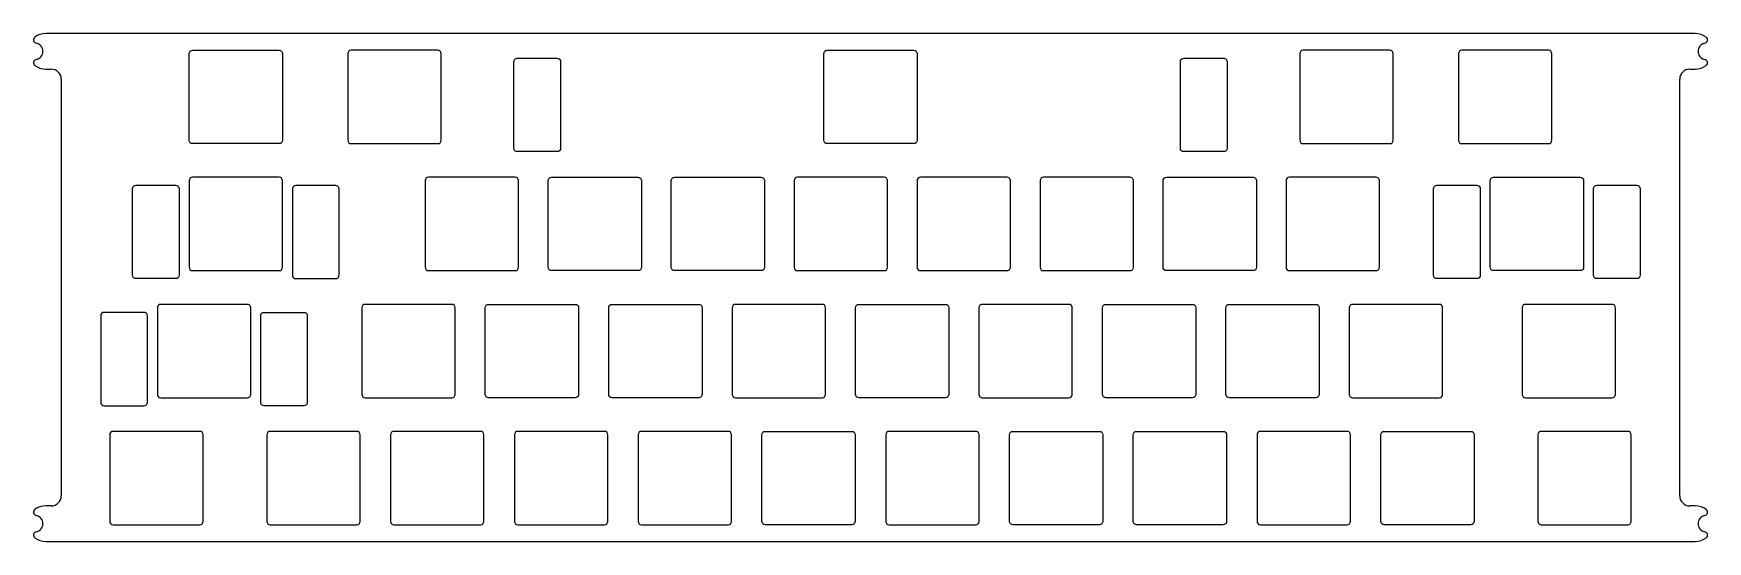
# Model space of a CAD drawing. Header units: millimetres. Extents: x -238 to 14, y -10 to 67.
import ezdxf

# ---------------------------------------------------------------- set-up
doc = ezdxf.new("R2010")
doc.units = ezdxf.units.MM
doc.layers.get('0').update_dxf_attribs({"linetype": 'CONTINUOUS'})

msp = doc.modelspace()

# ---------------------------------------------------------------- linework, layer by layer
for p, q in [((11.85, 66.67), (-235.69, 66.67)), ((-235.69, 61.32), (-234.86, 61.32)), ((11.02, 61.32), (11.85, 61.32)), ((-233.36, 59.82), (-233.36, -2.68)), ((9.53, -2.68), (9.53, 59.82)), ((-234.86, -4.18), (-235.69, -4.18)), ((11.85, -4.18), (11.02, -4.18)), ((-235.69, -9.53), (11.85, -9.53))]:
    msp.add_line(p, q)
for points in [[(-214.17, 50.65), (-214.17, 63.65, -0.414214), (-213.67, 64.15), (-200.67, 64.15, -0.414214), (-200.17, 63.65), (-200.17, 50.65, -0.414214), (-200.67, 50.15), (-213.67, 50.15, -0.414214)], [(-176.86, 50.15, 0.414214), (-176.36, 50.65), (-176.36, 63.65, 0.414214), (-176.86, 64.15), (-189.86, 64.15, 0.414214), (-190.36, 63.65), (-190.36, 50.65, 0.414214), (-189.86, 50.15)], [(-158.42, 62.45), (-158.42, 49.45, -0.414214), (-158.92, 48.95), (-164.92, 48.95, -0.414214), (-165.42, 49.45), (-165.42, 62.45, -0.414214), (-164.92, 62.95), (-158.92, 62.95, -0.414214)], [(-118.42, 64.15), (-105.42, 64.15, -0.414214), (-104.92, 63.65), (-104.92, 50.65, -0.414214), (-105.42, 50.15), (-118.42, 50.15, -0.414214), (-118.92, 50.65), (-118.92, 63.65, -0.414214)], [(-64.92, 62.95), (-58.92, 62.95, -0.414214), (-58.42, 62.45), (-58.42, 49.45, -0.414214), (-58.92, 48.95), (-64.92, 48.95, -0.414214), (-65.42, 49.45), (-65.42, 62.45, -0.414214)], [(-33.48, 63.65, 0.414214), (-33.98, 64.15), (-46.98, 64.15, 0.414214), (-47.48, 63.65), (-47.48, 50.65, 0.414214), (-46.98, 50.15), (-33.98, 50.15, 0.414214), (-33.48, 50.65)], [(-9.67, 63.65, 0.414214), (-10.17, 64.15), (-23.17, 64.15, 0.414214), (-23.67, 63.65), (-23.67, 50.65, 0.414214), (-23.17, 50.15), (-10.17, 50.15, 0.414214), (-9.67, 50.65)], [(-216.17, 29.9), (-222.17, 29.9, -0.414214), (-222.67, 30.4), (-222.67, 43.4, -0.414214), (-222.17, 43.9), (-216.17, 43.9, -0.414214), (-215.67, 43.4), (-215.67, 30.4, -0.414214)], [(-200.17, 44.6, 0.414214), (-200.67, 45.1), (-213.67, 45.1, 0.414214), (-214.17, 44.6), (-214.17, 31.6, 0.414214), (-213.67, 31.1), (-200.67, 31.1, 0.414214), (-200.17, 31.6)], [(-192.17, 29.9, 0.414214), (-191.67, 30.4), (-191.67, 43.35, 0.414214), (-192.17, 43.85), (-198.17, 43.85, 0.414214), (-198.67, 43.35), (-198.67, 30.4, 0.414214), (-198.17, 29.9)], [(-165.25, 31.1, 0.414214), (-164.75, 31.6), (-164.75, 44.6, 0.414214), (-165.25, 45.1), (-178.25, 45.1, 0.414214), (-178.75, 44.6), (-178.75, 31.6, 0.414214), (-178.25, 31.1)], [(-159.79, 45.1), (-146.79, 45.1, -0.414214), (-146.29, 44.6), (-146.29, 31.6, -0.414214), (-146.79, 31.1), (-159.79, 31.1, -0.414214), (-160.29, 31.6), (-160.29, 44.6, -0.414214)], [(-127.84, 44.6), (-127.84, 31.6, -0.414214), (-128.34, 31.1), (-141.34, 31.1, -0.414214), (-141.84, 31.6), (-141.84, 44.6, -0.414214), (-141.34, 45.1), (-128.34, 45.1, -0.414214)], [(-122.88, 45.1, 0.414214), (-123.38, 44.6), (-123.38, 31.6, 0.414214), (-122.88, 31.1), (-109.88, 31.1, 0.414214), (-109.38, 31.6), (-109.38, 44.6, 0.414214), (-109.88, 45.1)], [(-104.93, 31.6, 0.414214), (-104.43, 31.1), (-91.43, 31.1, 0.414214), (-90.93, 31.6), (-90.93, 44.6, 0.414214), (-91.43, 45.1), (-104.43, 45.1, 0.414214), (-104.93, 44.6)], [(-85.97, 45.1, 0.414214), (-86.47, 44.6), (-86.47, 31.6, 0.414214), (-85.97, 31.1), (-72.97, 31.1, 0.414214), (-72.47, 31.6), (-72.47, 44.6, 0.414214), (-72.97, 45.1)], [(-54.52, 31.1), (-67.52, 31.1, -0.414214), (-68.02, 31.6), (-68.02, 44.6, -0.414214), (-67.52, 45.1), (-54.52, 45.1, -0.414214), (-54.02, 44.6), (-54.02, 31.6, -0.414214)], [(-36.06, 31.1, 0.414214), (-35.56, 31.6), (-35.56, 44.6, 0.414214), (-36.06, 45.1), (-49.06, 45.1, 0.414214), (-49.56, 44.6), (-49.56, 31.6, 0.414214), (-49.06, 31.1)], [(-20.91, 29.9), (-26.91, 29.9, -0.414214), (-27.41, 30.4), (-27.41, 43.4, -0.414214), (-26.91, 43.9), (-20.91, 43.9, -0.414214), (-20.41, 43.4), (-20.41, 30.4, -0.414214)], [(-5.41, 31.1), (-18.41, 31.1, -0.414214), (-18.91, 31.6), (-18.91, 44.6, -0.414214), (-18.41, 45.1), (-5.41, 45.1, -0.414214), (-4.91, 44.6), (-4.91, 31.6, -0.414214)], [(3.59, 43.4), (3.59, 30.4, -0.414214), (3.09, 29.9), (-2.91, 29.9, -0.414214), (-3.41, 30.4), (-3.41, 43.4, -0.414214), (-2.91, 43.9), (3.09, 43.9, -0.414214)], [(-205.43, 12.05, 0.414214), (-204.93, 12.55), (-204.93, 25.55, 0.414214), (-205.43, 26.05), (-218.43, 26.05, 0.414214), (-218.93, 25.55), (-218.93, 12.55, 0.414214), (-218.43, 12.05)], [(-174.24, 25.55, 0.414214), (-174.74, 26.05), (-187.74, 26.05, 0.414214), (-188.24, 25.55), (-188.24, 12.55, 0.414214), (-187.74, 12.05), (-174.74, 12.05, 0.414214), (-174.24, 12.55)], [(-169.22, 26.05), (-156.22, 26.05, -0.414214), (-155.72, 25.55), (-155.72, 12.55, -0.414214), (-156.22, 12.05), (-169.22, 12.05, -0.414214), (-169.72, 12.55), (-169.72, 25.55, -0.414214)], [(-150.7, 26.05), (-137.7, 26.05, -0.414214), (-137.2, 25.55), (-137.2, 12.55, -0.414214), (-137.7, 12.05), (-150.7, 12.05, -0.414214), (-151.2, 12.55), (-151.2, 25.55, -0.414214)], [(-118.68, 25.55, 0.414214), (-119.18, 26.05), (-132.18, 26.05, 0.414214), (-132.68, 25.55), (-132.68, 12.55, 0.414214), (-132.18, 12.05), (-119.18, 12.05, 0.414214), (-118.68, 12.55)], [(-100.16, 25.55), (-100.16, 12.55, -0.414214), (-100.66, 12.05), (-113.66, 12.05, -0.414214), (-114.16, 12.55), (-114.16, 25.55, -0.414214), (-113.66, 26.05), (-100.66, 26.05, -0.414214)], [(-95.14, 26.05, 0.414214), (-95.64, 25.55), (-95.64, 12.55, 0.414214), (-95.14, 12.05), (-82.14, 12.05, 0.414214), (-81.64, 12.55), (-81.64, 25.55, 0.414214), (-82.14, 26.05)], [(-63.11, 25.55), (-63.11, 12.55, -0.414214), (-63.61, 12.05), (-76.61, 12.05, -0.414214), (-77.11, 12.55), (-77.11, 25.55, -0.414214), (-76.61, 26.05), (-63.61, 26.05, -0.414214)], [(-58.09, 26.05), (-45.09, 26.05, -0.414214), (-44.59, 25.55), (-44.59, 12.55, -0.414214), (-45.09, 12.05), (-58.09, 12.05, -0.414214), (-58.59, 12.55), (-58.59, 25.55, -0.414214)], [(-40.07, 12.55, 0.414214), (-39.57, 12.05), (-26.57, 12.05, 0.414214), (-26.07, 12.55), (-26.07, 25.55, 0.414214), (-26.57, 26.05), (-39.57, 26.05, 0.414214), (-40.07, 25.55)], [(-0.64, 12.05, 0.414214), (-0.14, 12.55), (-0.14, 25.55, 0.414214), (-0.64, 26.05), (-13.64, 26.05, 0.414214), (-14.14, 25.55), (-14.14, 12.55, 0.414214), (-13.64, 12.05)], [(-227.43, 11.35, 0.414214), (-226.93, 10.85), (-220.93, 10.85, 0.414214), (-220.43, 11.35), (-220.43, 24.35, 0.414214), (-220.93, 24.85), (-226.93, 24.85, 0.414214), (-227.43, 24.35)], [(-196.93, 10.85), (-202.93, 10.85, -0.414214), (-203.43, 11.35), (-203.43, 24.35, -0.414214), (-202.93, 24.85), (-196.93, 24.85, -0.414214), (-196.43, 24.35), (-196.43, 11.35, -0.414214)], [(-225.58, 7, 0.414214), (-226.08, 6.5), (-226.08, -6.5, 0.414214), (-225.58, -7), (-212.57, -7, 0.414214), (-212.07, -6.5), (-212.07, 6.5, 0.414214), (-212.57, 7)], [(-189, -7, 0.414214), (-188.5, -6.5), (-188.5, 6.5, 0.414214), (-189, 7), (-202, 7, 0.414214), (-202.5, 6.5), (-202.5, -6.5, 0.414214), (-202, -7)], [(-183.93, -6.5, 0.414214), (-183.43, -7), (-170.43, -7, 0.414214), (-169.93, -6.5), (-169.93, 6.5, 0.414214), (-170.43, 7), (-183.43, 7, 0.414214), (-183.93, 6.5)], [(-164.85, 7, 0.414214), (-165.35, 6.5), (-165.35, -6.5, 0.414214), (-164.85, -7), (-151.85, -7, 0.414214), (-151.35, -6.5), (-151.35, 6.5, 0.414214), (-151.85, 7)], [(-146.78, -6.5, 0.414214), (-146.28, -7), (-133.28, -7, 0.414214), (-132.78, -6.5), (-132.78, 6.5, 0.414214), (-133.28, 7), (-146.28, 7, 0.414214), (-146.78, 6.5)], [(-114.21, 6.5), (-114.21, -6.5, -0.414214), (-114.71, -7), (-127.71, -7, -0.414214), (-128.21, -6.5), (-128.21, 6.5, -0.414214), (-127.71, 7), (-114.71, 7, -0.414214)], [(-96.13, -7, 0.414214), (-95.63, -6.5), (-95.63, 6.5, 0.414214), (-96.13, 7), (-109.13, 7, 0.414214), (-109.63, 6.5), (-109.63, -6.5, 0.414214), (-109.13, -7)], [(-77.06, 6.5), (-77.06, -6.5, -0.414214), (-77.56, -7), (-90.56, -7, -0.414214), (-91.06, -6.5), (-91.06, 6.5, -0.414214), (-90.56, 7), (-77.56, 7, -0.414214)], [(-58.98, -7), (-71.98, -7, -0.414214), (-72.48, -6.5), (-72.48, 6.5, -0.414214), (-71.98, 7), (-58.98, 7, -0.414214), (-58.48, 6.5), (-58.48, -6.5, -0.414214)], [(-39.91, 6.5, 0.414214), (-40.41, 7), (-53.41, 7, 0.414214), (-53.91, 6.5), (-53.91, -6.5, 0.414214), (-53.41, -7), (-40.41, -7, 0.414214), (-39.91, -6.5)], [(-34.84, 7), (-21.84, 7, -0.414214), (-21.34, 6.5), (-21.34, -6.5, -0.414214), (-21.84, -7), (-34.84, -7, -0.414214), (-35.34, -6.5), (-35.34, 6.5, -0.414214)], [(1.74, -7, 0.414214), (2.24, -6.5), (2.24, 6.5, 0.414214), (1.74, 7), (-11.26, 7, 0.414214), (-11.76, 6.5), (-11.76, -6.5, 0.414214), (-11.26, -7)]]:
    msp.add_lwpolyline(points, format="xyb", close=True)
for centre, radius, start, end in [((-237.02, 65.72), 0.5, 127.8792, 258.8119), ((-235.69, 64), 2.68, 90, 127.8792), ((11.85, 64), 2.67, 52.1208, 90), ((13.19, 65.72), 0.5, -78.8119, 52.1208), ((-237.36, 64), 1.25, -78.8119, 78.8119), ((13.52, 64), 1.25, 101.1881, 258.8119), ((-237.02, 62.28), 0.5, 101.1881, 232.1208), ((-235.69, 64), 2.67, 232.1208, 270), ((-234.86, 59.82), 1.5, 0, 90), ((11.02, 59.82), 1.5, 90, 180), ((11.85, 64), 2.67, 270, 307.8792), ((13.19, 62.28), 0.5, -52.1208, 78.8119), ((-237.02, -5.13), 0.5, 127.8792, 258.8119), ((-235.69, -6.85), 2.68, 90, 127.8792), ((-234.86, -2.68), 1.5, -90, 0), ((11.02, -2.68), 1.5, 180, 270), ((11.85, -6.85), 2.68, 52.1208, 90), ((13.19, -5.13), 0.5, -78.8119, 52.1208), ((-237.36, -6.85), 1.25, -78.8119, 78.8119), ((13.52, -6.85), 1.25, 101.1881, 258.8119), ((-237.02, -8.57), 0.5, 101.1881, 232.1208), ((-235.69, -6.85), 2.67, 232.1208, 270), ((11.85, -6.85), 2.67, 270, 307.8792), ((13.19, -8.57), 0.5, -52.1208, 78.8119)]:
    msp.add_arc(centre, radius, start, end)

doc.saveas('drawing.dxf')
